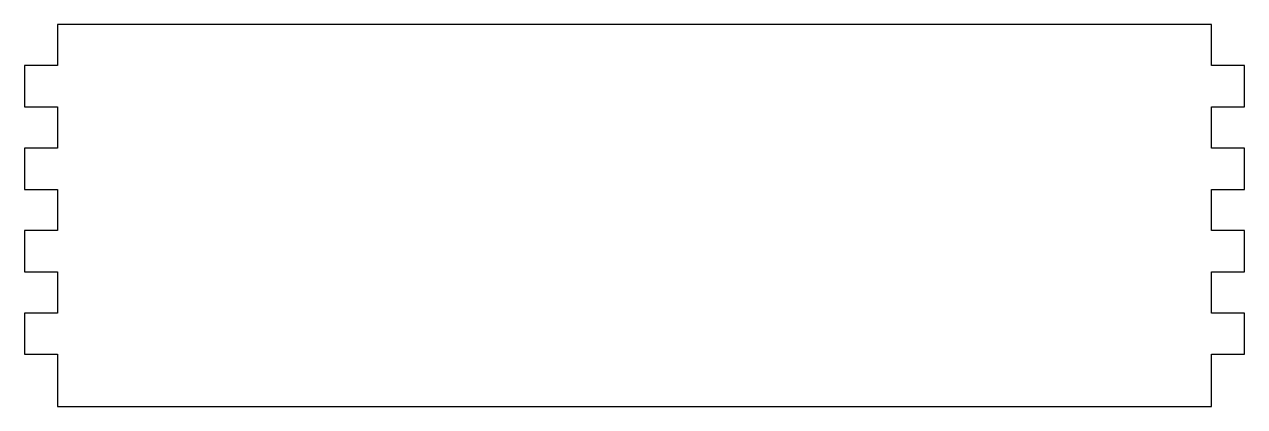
# Model space of a CAD drawing. Header units: millimetres. Extents: x -114 to 108, y -13 to 57.
import ezdxf

# ---------------------------------------------------------------- set-up
doc = ezdxf.new("R2010")
doc.units = ezdxf.units.MM
doc.layers.get('0').update_dxf_attribs({"linetype": 'CONTINUOUS'})

msp = doc.modelspace()

# ---------------------------------------------------------------- linework, layer by layer
msp.add_lwpolyline([(108.05, 19.42), (102.05, 19.42), (102.05, 26.92), (108.05, 26.92), (108.05, 34.42), (102.05, 34.42), (102.05, 41.92), (108.05, 41.92), (108.05, 49.42), (102.05, 49.42), (102.05, 56.92), (-107.95, 56.92), (-107.95, 49.42), (-113.95, 49.42), (-113.95, 41.92), (-107.95, 41.92), (-107.95, 34.42), (-113.95, 34.42), (-113.95, 26.92), (-107.95, 26.92), (-107.95, 19.42), (-113.95, 19.42), (-113.95, 11.92), (-107.95, 11.92), (-107.95, 4.42), (-113.95, 4.42), (-113.95, -3.08), (-107.95, -3.08), (-107.95, -12.58), (102.05, -12.58), (102.05, -3.08), (108.05, -3.08), (108.05, 4.42), (102.05, 4.42), (102.05, 11.92), (108.05, 11.92)], close=True)

doc.saveas('drawing.dxf')
